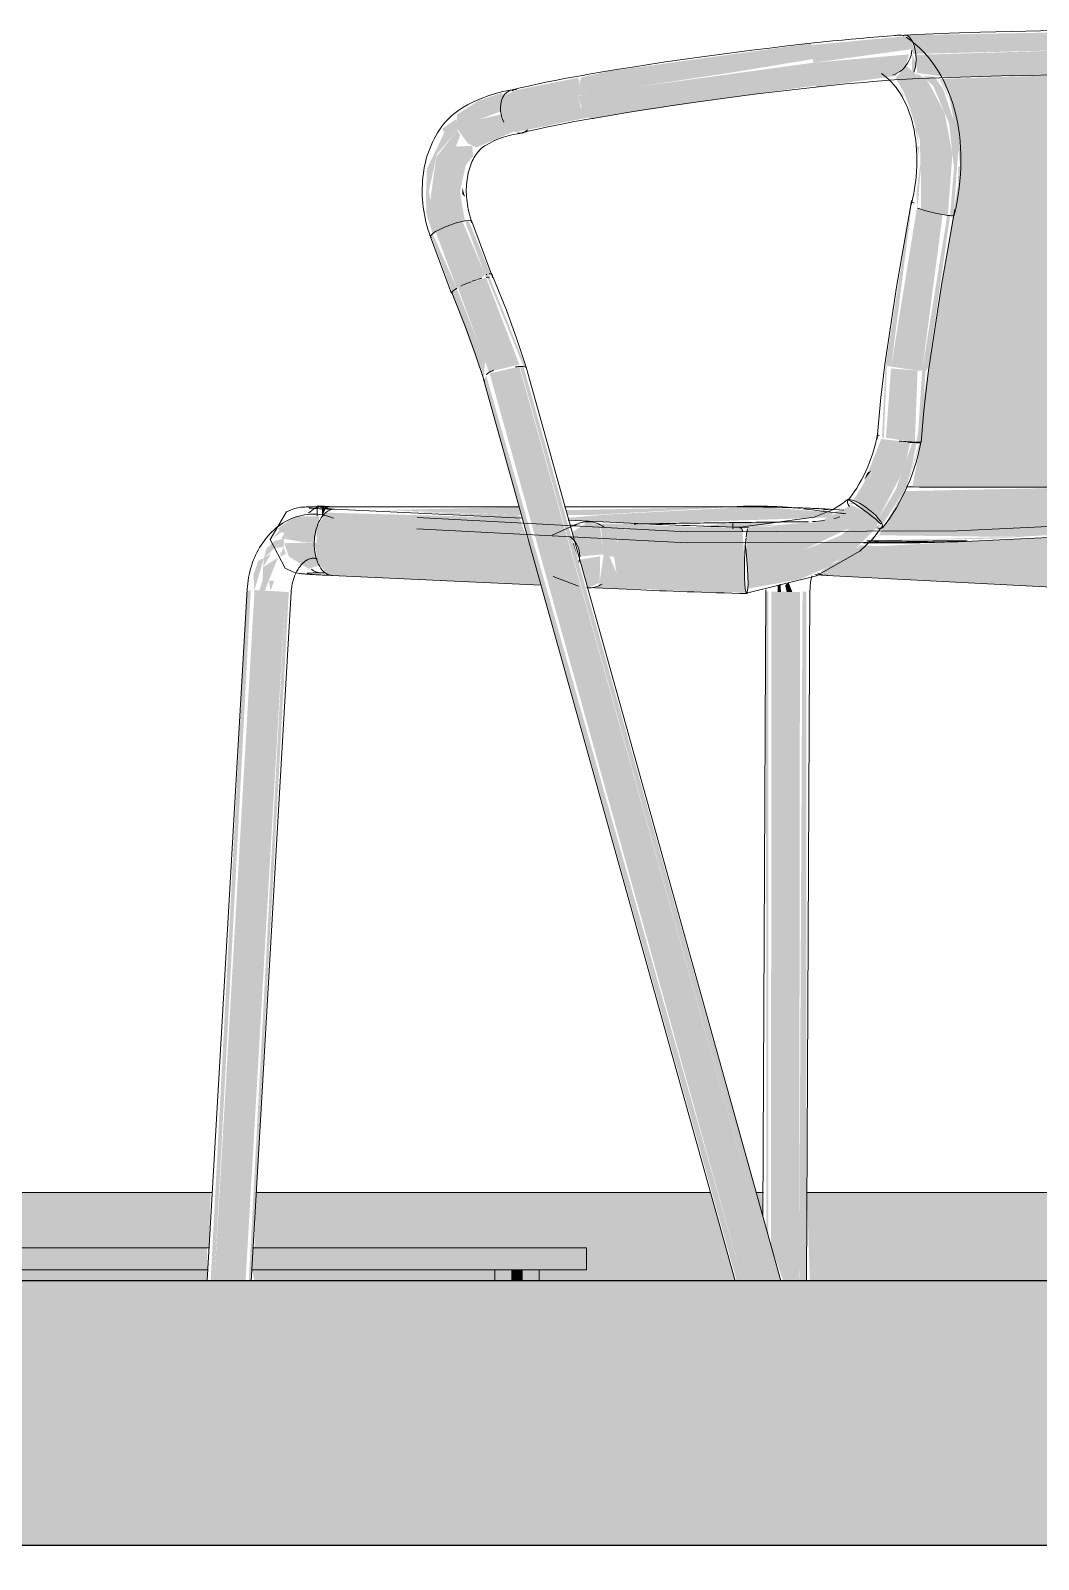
# Model space of a CAD drawing. Header units: inches. Extents: x -23227 to -2744, y -314 to 853.
# Drawn here: x -19348.45 to -19325.59, y -6.32 to 28.35 of the extents above; entities that cross this region are included whole.
import ezdxf

# ---------------------------------------------------------------- set-up
doc = ezdxf.new("R2010")
doc.units = ezdxf.units.IN
doc.header["$MEASUREMENT"] = 0
doc.linetypes.add('Grid Line 1_2_', pattern=[0.875, 0.5, -0.125, 0.125, -0.125])
doc.linetypes.add('Grid Line 1_2__2_', pattern=[0.875, 0.5, -0.125, 0.125, -0.125])
for name, color, linetype, lineweight in [('A-FLOR', 192, 'Continuous', 9), ('A-FLOR-LEVL', 51, 'Continuous', 9), ('A-GLAZ-CWMG', 51, 'Continuous', 9), ('I-FURN', 30, 'Continuous', 9)]:
    doc.layers.add(name, color=color, linetype=linetype, lineweight=lineweight)

# ---------------------------------------------------------------- blocks, each defined once
blk = doc.blocks.new('Locker Rooms and Restrooms_rvt-2-Section 8')
at = {"layer": 'A-FLOR-LEVL', "linetype": 'Grid Line 1_2__2_'}
blk.add_line((-26557.324, 0), (-21746.959, 0), dxfattribs=at)
blk = doc.blocks.new('Struct_Xcel_Sports Complex_rvt-2-Section 8')
at = {"layer": 'A-FLOR'}
blk.add_hatch(color=254, dxfattribs=at).paths.add_polyline_path([(-25258.048, -6.32), (-25189.865, -6.32), (-25174.515, -6), (-22066.14, -6), (-22066.14, 0), (-25174.515, 0), (-25189.865, -0.32), (-25287.665, -0.32), (-25303.015, 0), (-26276.89, 0), (-26276.89, -6), (-25303.015, -6), (-25287.665, -6.32)], flags=0)
at = {"layer": 'A-FLOR', "color": 10, "lineweight": 25}
for p, q in [((-25737.265, 0), (-26276.89, 0)), ((-26276.89, -6), (-25303.015, -6))]:
    blk.add_line(p, q, dxfattribs=at)
blk = doc.blocks.new('Falcon 7700 Series Pedestal Base - 36_ Square Top x 30_ - Wheelchair Height-460525-Section 8')
at = {"layer": 'I-FURN'}
h = blk.add_hatch(color=256, dxfattribs=at)
h.paths.add_polyline_path([(-26190.623, 0.25), (-26183.029, 0.25), (-26183.029, 0.75), (-26190.594, 0.75)], flags=0)
h.paths.add_polyline_path([(-26191.637, 0.25), (-26191.623, 0.25), (-26191.637, 0.75), (-26198.585, 0.75), (-26198.585, 0.25)], flags=0)
blk.add_hatch(color=256, dxfattribs=at).paths.add_polyline_path([(-26184.737, 0), (-26184.478, 0), (-26184.478, 0.25), (-26184.737, 0.25)], flags=0)
for p, q in [((-26198.585, 0.75), (-26191.592, 0.75)), ((-26190.603, 0.75), (-26183.029, 0.75)), ((-26183.029, 0.25), (-26183.029, 0.75)), ((-26191.622, 0.25), (-26198.585, 0.25)), ((-26183.029, 0.25), (-26190.632, 0.25)), ((-26185.107, 0.25), (-26185.107, 0)), ((-26184.107, 0), (-26184.107, 0.25))]:
    blk.add_line(p, q, dxfattribs=at)
blk = doc.blocks.new('HermanMiller_Collection_Air-Chair_SideChair_Arms - Arms-457867-Section 8')
at = {"layer": 'I-FURN'}
h = blk.add_hatch(color=256, dxfattribs=at)
h.paths.add_polyline_path([(-26177.886, 27.624), (-26175.657, 27.931), (-26175.615, 27.821), (-26175.562, 27.825), (-26175.69, 28.184), (-26175.806, 28.224), (-26177.933, 28.025), (-26177.895, 27.707)], flags=0)
h.paths.add_polyline_path([(-26175.676, 27.817), (-26175.659, 27.858), (-26175.67, 27.838)], flags=0)
for points in [[(-26167.835, 27.825), (-26167.966, 28.117), (-26168.134, 28.228), (-26171.089, 28.334), (-26175.791, 28.249), (-26175.645, 28.117), (-26175.562, 27.825), (-26171.222, 27.931), (-26169.395, 27.904)], [(-26183.228, 26.875), (-26179.746, 27.401), (-26177.895, 27.707), (-26177.938, 28.061), (-26182.508, 27.433), (-26183.148, 27.293), (-26183.233, 27.002)], [(-26175.939, 27.447), (-26175.818, 27.537), (-26175.657, 27.884), (-26175.824, 27.571), (-26175.918, 27.466)], [(-26182.919, 26.362), (-26179.601, 26.863), (-26177.832, 27.107), (-26177.886, 27.624), (-26182.508, 26.992), (-26183.227, 26.869), (-26183.115, 26.52), (-26182.986, 26.384)], [(-26184.98, 26.52), (-26183.228, 26.875), (-26183.192, 27.219), (-26183.233, 27.281), (-26184.632, 27.002), (-26184.908, 26.871), (-26184.981, 26.648)], [(-26173.455, 17.999), (-26171.074, 18.008), (-26171.126, 18.794), (-26171.056, 20.766), (-26170.645, 24.408), (-26170.634, 24.434), (-26170.476, 25.162), (-26170.115, 26.073), (-26169.448, 27.079), (-26169.354, 27.314), (-26171.708, 27.357), (-26174.995, 27.257), (-26174.806, 26.882), (-26174.705, 26.323), (-26174.616, 25.819), (-26174.554, 25.265), (-26174.604, 24.869), (-26175.548, 19.018), (-26175.45, 19.01), (-26175.639, 18.003), (-26173.868, 17.999)], [(-26185.949, 26.106), (-26185.445, 26.344), (-26184.98, 26.52), (-26184.898, 26.882), (-26184.957, 26.938), (-26185.473, 26.768), (-26185.968, 26.448), (-26185.982, 26.227)], [(-26184.648, 26.047), (-26182.986, 26.384), (-26183.167, 26.625), (-26183.228, 26.875), (-26184.98, 26.52), (-26184.831, 26.172), (-26184.653, 26.049)], [(-26185.523, 25.706), (-26184.676, 26.066), (-26184.953, 26.392), (-26184.98, 26.45), (-26185.454, 26.34), (-26185.949, 26.106), (-26185.725, 25.798), (-26185.597, 25.729)], [(-26186.521, 23.747), (-26186.452, 23.793), (-26186.607, 24.704), (-26186.424, 25.55), (-26185.949, 26.106), (-26185.988, 26.344), (-26186.303, 26.129), (-26186.254, 26.039), (-26186.65, 25.218), (-26186.673, 24.537), (-26186.658, 24.179)], [(-26186.452, 23.793), (-26185.89, 24.016), (-26185.788, 24.038), (-26185.9, 24.694), (-26185.768, 25.304), (-26185.598, 25.517), (-26185.625, 25.737), (-26185.991, 25.724), (-26185.893, 25.989), (-26185.965, 26.088), (-26186.436, 25.491), (-26186.573, 24.504), (-26186.521, 24.197)], [(-26185.782, 24.575), (-26185.844, 24.783), (-26185.844, 24.638), (-26185.834, 24.628)], [(-26176.119, 20.731), (-26175.647, 24.467), (-26175.679, 24.38), (-26176.245, 20.767), (-26176.197, 20.75)], [(-26175.418, 20.637), (-26174.953, 24.181), (-26175.537, 24.327), (-26176.119, 20.731), (-26175.514, 20.643)], [(-26185.972, 22.509), (-26185.41, 22.733), (-26185.335, 22.824), (-26185.844, 24.026), (-26186.359, 23.844), (-26186.452, 23.793), (-26186.09, 22.824)], [(-26185.309, 22.754), (-26185.204, 22.835), (-26185.708, 24.046), (-26185.788, 24.038), (-26185.31, 22.757)], [(-26175.339, 20.635), (-26175.276, 20.716), (-26174.783, 24.158), (-26174.848, 24.162), (-26175.418, 20.637)], [(-26186.081, 22.422), (-26185.972, 22.509), (-26186.521, 23.747), (-26186.561, 23.708), (-26186.113, 22.509)], [(-26185.234, 20.59), (-26185.149, 20.647), (-26185.072, 20.653), (-26184.553, 20.78), (-26185.309, 22.754), (-26185.879, 22.559), (-26185.943, 22.507), (-26185.239, 20.602)], [(-26184.408, 20.719), (-26185.229, 22.763), (-26185.282, 22.754), (-26184.459, 20.734)], [(-26185.364, 20.458), (-26185.33, 20.868), (-26185.972, 22.501), (-26186.08, 22.397), (-26185.367, 20.465)], [(-26179.569, 0), (-26179.492, 0), (-26185.304, 20.529), (-26185.358, 20.436), (-26179.624, 0)], [(-26179.176, 0), (-26178.758, 0), (-26184.553, 20.734), (-26185.227, 20.578), (-26179.492, 0), (-26179.29, 0)], [(-26178.691, 0), (-26178.625, 0), (-26184.461, 20.734), (-26184.538, 20.734), (-26178.758, 0)], [(-26176.286, 19.095), (-26176.217, 20.757), (-26176.249, 20.737), (-26176.328, 19.145), (-26176.295, 19.118)], [(-26175.454, 19.015), (-26175.339, 20.635), (-26175.418, 20.635), (-26175.522, 19.017), (-26175.504, 19.016)], [(-26176.733, 18.162), (-26176.568, 18.376), (-26176.66, 18.324), (-26176.729, 18.172)], [(-26189.026, 17.331), (-26188.942, 17.527), (-26189.032, 17.539), (-26189.032, 17.332)], [(-26179.373, 15.697), (-26178.188, 15.909), (-26177.514, 16.21), (-26177.398, 16.306), (-26177.052, 16.482), (-26176.459, 17.072), (-26176.411, 17.219), (-26176.662, 17.42), (-26177.257, 16.904), (-26178.188, 16.541), (-26179.39, 16.344), (-26179.367, 15.816)], [(-26183.184, 16.428), (-26182.646, 16.475), (-26182.729, 17.144), (-26182.995, 17.204), (-26183.357, 16.978), (-26183.19, 16.489)], [(-26179.447, 16.318), (-26179.495, 17.059), (-26179.511, 17.06), (-26182.017, 17.148), (-26182.247, 16.953), (-26182.385, 16.617), (-26182.407, 16.423), (-26180.348, 16.344)], [(-26179.715, 17.069), (-26179.715, 17.195), (-26180.526, 17.103), (-26180.098, 17.086)], [(-26179.509, 17.06), (-26179.439, 17.07), (-26178.596, 17.208), (-26179.715, 17.195), (-26179.715, 17.069), (-26179.511, 17.06)], [(-26183.207, 16.348), (-26183.323, 16.738), (-26183.333, 16.713)], [(-26171.371, 15.675), (-26171.676, 15.806), (-26171.858, 16.098), (-26171.91, 16.426), (-26176.82, 16.682), (-26177.314, 16.336), (-26177.686, 16.112), (-26177.715, 16.049), (-26177.556, 15.997), (-26171.388, 15.676)], [(-26176.416, 16.733), (-26176.397, 16.792), (-26176.615, 16.734)], [(-26183.005, 15.714), (-26182.73, 15.832), (-26182.724, 16.433), (-26183.195, 16.348), (-26183.149, 16.233), (-26183.023, 15.779)], [(-26179.411, 15.606), (-26179.449, 16.124), (-26179.447, 16.318), (-26182.407, 16.423), (-26182.349, 16.048), (-26182.172, 15.775), (-26182.053, 15.7), (-26180.291, 15.62)], [(-26191.47, 0), (-26190.645, 15.67), (-26190.729, 15.624), (-26191.555, 0.005), (-26191.484, 0)], [(-26190.98, 0), (-26190.763, 0), (-26189.855, 15.624), (-26190.56, 15.665), (-26191.47, 0), (-26191.108, 0)], [(-26190.645, 0), (-26190.637, 0.005), (-26189.782, 15.62), (-26189.855, 15.624), (-26190.69, 0), (-26190.647, 0)], [(-26179.383, 15.639), (-26179.401, 15.755), (-26179.385, 15.647)], [(-26178.908, 1.015), (-26178.909, 15.637), (-26178.962, 15.622), (-26178.948, 1.158)], [(-26178.568, 0), (-26178.207, 0), (-26178.188, 15.622), (-26178.836, 15.63), (-26178.846, 0.791), (-26178.568, 0)], [(-26178.207, 0), (-26178.04, 0), (-26178.045, 15.629), (-26178.13, 15.624), (-26178.207, 0)]]:
    blk.add_hatch(color=256, dxfattribs=at).paths.add_polyline_path(points, flags=0)
h = blk.add_hatch(color=256, dxfattribs=at)
h.paths.add_polyline_path([(-26177.829, 27.076), (-26176.02, 27.323), (-26175.965, 27.4), (-26175.785, 27.627), (-26175.716, 27.814), (-26177.886, 27.624), (-26177.832, 27.107)], flags=0)
h.paths.add_polyline_path([(-26175.623, 27.374), (-26175.617, 27.41), (-26175.628, 27.38)], flags=0)
h.paths.add_polyline_path([(-26175.607, 27.406), (-26175.56, 27.603), (-26175.633, 27.82), (-26175.641, 27.758), (-26175.651, 27.466), (-26175.615, 27.41)], flags=0)
h = blk.add_hatch(color=256, dxfattribs=at)
h.paths.add_polyline_path([(-26168.217, 27.258), (-26167.959, 27.411), (-26167.834, 27.74), (-26167.835, 27.825), (-26171.222, 27.931), (-26175.56, 27.803), (-26175.529, 27.392), (-26174.785, 27.29), (-26171.333, 27.357), (-26168.074, 27.384), (-26168.174, 27.287), (-26168.221, 27.259)], flags=0)
h.paths.add_polyline_path([(-26175.526, 27.264), (-26175.548, 27.348), (-26175.529, 27.266)], flags=0)
h = blk.add_hatch(color=256, dxfattribs=at)
h.paths.add_polyline_path([(-26174.835, 24.162), (-26174.73, 25.556), (-26174.913, 26.502), (-26175.313, 27.246), (-26175.577, 27.401), (-26175.506, 27.311), (-26175.785, 27.56), (-26176.016, 27.277), (-26175.833, 26.953), (-26175.703, 26.613), (-26175.47, 25.875), (-26175.443, 24.939), (-26175.44, 24.3), (-26174.881, 24.169)], flags=0)
h.paths.add_polyline_path([(-26175.801, 26.845), (-26175.974, 27.106), (-26175.854, 26.901)], flags=0)
h.paths.add_polyline_path([(-26175.529, 27.266), (-26175.529, 27.266), (-26175.604, 27.31)], flags=0)
h = blk.add_hatch(color=256, dxfattribs=at)
h.paths.add_polyline_path([(-26174.604, 24.869), (-26174.554, 25.265), (-26174.597, 25.265)], flags=0)
h.paths.add_polyline_path([(-26174.757, 24.155), (-26174.707, 24.162), (-26174.623, 25.296), (-26174.579, 25.94), (-26174.94, 27.023), (-26175.135, 27.304), (-26175.387, 27.325), (-26175.158, 27.084), (-26174.806, 26.248), (-26174.695, 25.242), (-26174.783, 24.158)], flags=0)
h.paths.add_polyline_path([(-26174.73, 26.654), (-26175.012, 27.282), (-26175.007, 27.211), (-26174.747, 26.689)], flags=0)
h = blk.add_hatch(color=256, dxfattribs=at)
h.paths.add_polyline_path([(-26175.479, 25.726), (-26175.541, 25.726), (-26175.498, 25.52)], flags=0)
h.paths.add_polyline_path([(-26175.522, 24.327), (-26175.432, 25.445), (-26175.472, 25.257), (-26175.547, 24.66), (-26175.522, 24.327)], flags=0)
h.paths.add_polyline_path([(-26175.479, 25.726), (-26175.571, 26.288), (-26175.574, 26.107), (-26175.498, 25.802)], flags=0)
h.paths.add_polyline_path([(-26175.597, 26.183), (-26175.801, 26.738), (-26175.682, 26.398), (-26175.617, 26.233)], flags=0)
h = blk.add_hatch(color=256, dxfattribs=at)
h.paths.add_polyline_path([(-26176.127, 19.09), (-26176.126, 19.091), (-26176.126, 19.395)], flags=0)
h.paths.add_polyline_path([(-26175.583, 19.02), (-26175.522, 20.644), (-26176.124, 20.69), (-26176.238, 19.118), (-26175.641, 19.023)], flags=0)
h = blk.add_hatch(color=256, dxfattribs=at)
h.paths.add_polyline_path([(-26176.568, 18.376), (-26176.585, 18.214), (-26176.582, 18.324)], flags=0)
h.paths.add_polyline_path([(-26176.411, 17.287), (-26175.827, 18.406), (-26175.687, 19.014), (-26176.345, 19.091), (-26176.74, 18.09), (-26176.978, 17.697), (-26176.585, 17.456), (-26176.491, 17.371)], flags=0)
h = blk.add_hatch(color=256, dxfattribs=at)
h.paths.add_polyline_path([(-26175.775, 18.002), (-26175.639, 18.516), (-26175.548, 19.002), (-26175.639, 19.009), (-26176.016, 17.941), (-26176.411, 17.287), (-26176.317, 17.144), (-26175.814, 17.941)], flags=0)
h.paths.add_polyline_path([(-26175.775, 18.002), (-26175.45, 19.01), (-26175.483, 19.002), (-26175.75, 18.086)], flags=0)
h = blk.add_hatch(color=256, dxfattribs=at)
h.paths.add_polyline_path([(-26175.775, 18.002), (-26176.129, 17.371), (-26175.813, 17.941)], flags=0)
h.paths.add_polyline_path([(-26173.135, 16.876), (-26170.966, 17.01), (-26171.02, 17.264), (-26171.071, 17.977), (-26171.096, 18.004), (-26175.835, 17.909), (-26176.397, 16.907), (-26173.868, 16.876)], flags=0)
h.paths.add_polyline_path([(-26170.851, 16.959), (-26170.831, 17.011), (-26170.869, 17.006)], flags=0)
h = blk.add_hatch(color=256, dxfattribs=at)
h.paths.add_polyline_path([(-26189.206, 16.742), (-26189.098, 17.212), (-26189.098, 17.341), (-26189.631, 17.337), (-26190.04, 17.057), (-26189.88, 16.946), (-26189.951, 16.839), (-26189.479, 16.755)], flags=0)
h.paths.add_polyline_path([(-26189.865, 16.839), (-26189.836, 16.884), (-26189.845, 16.84)], flags=0)
h = blk.add_hatch(color=256, dxfattribs=at)
h.paths.add_polyline_path([(-26182.407, 16.423), (-26182.331, 16.798), (-26182.14, 17.073), (-26181.887, 17.174), (-26183.409, 17.165), (-26183.33, 17.099), (-26182.976, 17.212), (-26182.7, 17.081), (-26182.646, 16.434), (-26182.508, 16.428)], flags=0)
h.paths.add_polyline_path([(-26184.263, 16.51), (-26184.551, 17.299), (-26188.942, 17.421), (-26189.154, 17.069), (-26189.154, 16.74), (-26184.419, 16.517)], flags=0)
h = blk.add_hatch(color=256, dxfattribs=at)
h.paths.add_polyline_path([(-26182.92, 17.367), (-26179.673, 17.552), (-26183.496, 17.477), (-26183.466, 17.367)], flags=0)
h.paths.add_polyline_path([(-26184.503, 17.368), (-26184.553, 17.549), (-26187.621, 17.477), (-26184.551, 17.368)], flags=0)
h = blk.add_hatch(color=256, dxfattribs=at)
h.paths.add_polyline_path([(-26181.946, 17.162), (-26177.519, 17.312), (-26177.425, 17.426), (-26179.076, 17.548), (-26179.9, 17.52), (-26182.552, 17.379), (-26183.448, 17.303), (-26183.432, 17.246), (-26181.919, 17.168)], flags=0)
h.paths.add_polyline_path([(-26177.429, 17.281), (-26177.16, 17.394), (-26177.383, 17.325)], flags=0)
h.paths.add_polyline_path([(-26184.482, 17.296), (-26184.589, 17.368), (-26187.196, 17.451), (-26184.551, 17.299)], flags=0)
h = blk.add_hatch(color=256, dxfattribs=at)
h.paths.add_polyline_path([(-26177.276, 17.426), (-26177.264, 17.343), (-26177.298, 17.406)], flags=0)
h.paths.add_polyline_path([(-26178.813, 17.107), (-26178.813, 17.154), (-26179.375, 17.084)], flags=0)
h.paths.add_polyline_path([(-26179.39, 16.344), (-26178.166, 16.545), (-26177.063, 17.072), (-26176.662, 17.42), (-26177.026, 17.589), (-26177.762, 17.206), (-26178.188, 17.183), (-26179.375, 17.074), (-26179.39, 16.992), (-26179.412, 16.558), (-26179.4, 16.444)], flags=0)
h = blk.add_hatch(color=256, dxfattribs=at)
h.paths.add_polyline_path([(-26171.91, 16.426), (-26171.886, 16.897), (-26176.397, 16.66), (-26173.868, 16.528)], flags=0)
h.paths.add_polyline_path([(-26177.305, 17.413), (-26177.276, 17.484), (-26177.425, 17.426)], flags=0)
h = blk.add_hatch(color=256, dxfattribs=at)
h.paths.add_polyline_path([(-26176.373, 17.058), (-26176.397, 17.161), (-26176.449, 17.095), (-26176.397, 17.069)], flags=0)
h.paths.add_polyline_path([(-26176.317, 17.144), (-26176.662, 17.514), (-26176.958, 17.648), (-26177.102, 17.625), (-26177.003, 17.604), (-26176.958, 17.633), (-26176.397, 17.17)], flags=0)
h = blk.add_hatch(color=256, dxfattribs=at)
h.paths.add_polyline_path([(-26190.56, 15.665), (-26190.346, 16.391), (-26190.473, 16.333), (-26190.586, 16.003)], flags=0)
h.paths.add_polyline_path([(-26190.346, 16.391), (-26189.865, 16.839), (-26190.105, 16.776), (-26190.286, 16.615)], flags=0)
h.paths.add_polyline_path([(-26190.154, 16.84), (-26189.888, 17.015), (-26189.983, 17.034), (-26190.105, 16.895)], flags=0)
h = blk.add_hatch(color=256, dxfattribs=at)
h.paths.add_polyline_path([(-26190.199, 15.643), (-26190.113, 15.878), (-26190.232, 15.873)], flags=0)
h.paths.add_polyline_path([(-26189.904, 16.642), (-26189.887, 16.727), (-26189.904, 16.803), (-26190.098, 16.616), (-26189.952, 16.636)], flags=0)
h.paths.add_polyline_path([(-26189.983, 16.418), (-26189.852, 16.486), (-26189.904, 16.642)], flags=0)
h.paths.add_polyline_path([(-26190.329, 15.651), (-26190.029, 16.4), (-26190.364, 16.183), (-26190.379, 15.865), (-26190.452, 15.658)], flags=0)
h.paths.add_polyline_path([(-26190.364, 16.183), (-26190.182, 16.497), (-26190.346, 16.391)], flags=0)
h = blk.add_hatch(color=256, dxfattribs=at)
h.paths.add_polyline_path([(-26189.33, 16.143), (-26189.096, 16.229), (-26189.199, 16.574), (-26189.206, 16.742), (-26189.887, 16.727), (-26189.78, 16.423), (-26189.348, 16.156)], flags=0)
h.paths.add_polyline_path([(-26189.959, 16.487), (-26189.983, 16.546), (-26189.983, 16.496)], flags=0)
h = blk.add_hatch(color=256, dxfattribs=at)
h.paths.add_polyline_path([(-26181.924, 15.675), (-26182.172, 15.775), (-26182.349, 16.048), (-26182.508, 16.428), (-26182.647, 16.428), (-26182.744, 15.771), (-26182.837, 15.718), (-26182.053, 15.681)], flags=0)
h.paths.add_polyline_path([(-26184.059, 15.775), (-26184.263, 16.51), (-26189.206, 16.742), (-26189.113, 16.26), (-26188.887, 16.014), (-26188.794, 15.997), (-26184.419, 15.792)], flags=0)
h = blk.add_hatch(color=256, dxfattribs=at)
h.paths.add_polyline_path([(-26173.135, 16.876), (-26176.397, 16.792), (-26176.397, 16.783), (-26173.868, 16.829)], flags=0)
h.paths.add_polyline_path([(-26176.638, 16.808), (-26176.397, 16.907), (-26176.555, 16.864)], flags=0)
h = blk.add_hatch(color=256, dxfattribs=at)
h.paths.add_polyline_path([(-26178.491, 15.619), (-26178.362, 15.621), (-26178.446, 15.836), (-26178.524, 15.777), (-26178.507, 15.697)], flags=0)
h.paths.add_polyline_path([(-26178.62, 15.621), (-26178.629, 15.805), (-26178.697, 15.769), (-26178.697, 15.623)], flags=0)
for p, q in [((-26184.618, 27.021), (-26184.762, 27)), ((-26184.599, 26.014), (-26184.503, 26.027)), ((-26185.152, 22.742), (-26185.632, 24.026)), ((-26186.569, 23.678), (-26186.547, 23.661)), ((-26186.569, 23.677), (-26186.089, 22.392)), ((-26178.624, 0), (-26184.399, 20.719)), ((-26185.363, 20.451), (-26179.662, 0)), ((-26177.111, 17.711), (-26177.111, 17.721)), ((-26189.141, 17.565), (-26189.141, 17.347)), ((-26184.482, 17.296), (-26188.743, 17.496)), ((-26179.481, 17.552), (-26183.529, 17.551)), ((-26177.194, 17.48), (-26177.496, 17.496)), ((-26183.254, 17.157), (-26183.81, 16.908)), ((-26181.87, 17.173), (-26183.445, 17.247)), ((-26179.715, 17.053), (-26179.715, 17.195)), ((-26179.533, 17.091), (-26179.551, 17.066)), ((-26188.949, 16.052), (-26189.039, 16.052)), ((-26188.808, 15.997), (-26184.057, 15.774)), ((-26183.783, 15.972), (-26183.215, 15.754)), ((-26177.58, 15.998), (-26171.391, 15.675)), ((-26190.727, 15.676), (-26191.637, 0.011)), ((-26190.636, 0), (-26189.729, 15.618)), ((-26183.021, 15.726), (-26181.94, 15.675)), ((-26178.962, 15.65), (-26179.032, 1.459)), ((-26178.962, 15.671), (-26178.962, 15.65)), ((-26178.04, 0), (-26177.962, 15.645)), ((-26179.661, 0), (-26179.655, 0))]:
    blk.add_line(p, q, dxfattribs=at)
at = {"layer": 'I-FURN', "flags": 128}
for points in [[(-26175.815, 28.251), (-26176.01, 28.238), (-26176.209, 28.224), (-26176.41, 28.209), (-26176.613, 28.193), (-26176.818, 28.176), (-26177.025, 28.158), (-26177.233, 28.139), (-26177.443, 28.118), (-26177.653, 28.097), (-26177.863, 28.075), (-26177.939, 28.066)], [(-26168.236, 28.25), (-26168.705, 28.28), (-26169.202, 28.306), (-26169.726, 28.326), (-26170.277, 28.34), (-26170.854, 28.35), (-26171.455, 28.353), (-26172.081, 28.352), (-26172.73, 28.345), (-26173.401, 28.332), (-26174.093, 28.314), (-26174.806, 28.291), (-26175.537, 28.263), (-26175.813, 28.251)], [(-26175.777, 28.206), (-26175.672, 28.13), (-26175.572, 28.048), (-26175.475, 27.961), (-26175.383, 27.868), (-26175.296, 27.77), (-26175.213, 27.667), (-26175.135, 27.559), (-26175.061, 27.447), (-26174.993, 27.331), (-26174.929, 27.211), (-26174.87, 27.088), (-26174.816, 26.961), (-26174.766, 26.83), (-26174.722, 26.697), (-26174.682, 26.561), (-26174.647, 26.422), (-26174.617, 26.281), (-26174.592, 26.138), (-26174.572, 25.993), (-26174.556, 25.845), (-26174.545, 25.697), (-26174.539, 25.547), (-26174.537, 25.395), (-26174.541, 25.243), (-26174.549, 25.09), (-26174.561, 24.936), (-26174.578, 24.782), (-26174.6, 24.628), (-26174.626, 24.474), (-26174.656, 24.32), (-26174.691, 24.167)], [(-26183.06, 27.348), (-26182.709, 27.409), (-26182.351, 27.468), (-26181.985, 27.527), (-26181.614, 27.585), (-26181.236, 27.642), (-26180.853, 27.698), (-26180.466, 27.753), (-26180.074, 27.806), (-26179.679, 27.858), (-26179.282, 27.909), (-26178.882, 27.958), (-26178.48, 28.005), (-26178.078, 28.051), (-26177.939, 28.066)], [(-26184.719, 27.012), (-26184.538, 27.054), (-26184.349, 27.096), (-26184.153, 27.138), (-26183.951, 27.18), (-26183.741, 27.222), (-26183.526, 27.263), (-26183.304, 27.304), (-26183.077, 27.345), (-26183.06, 27.348)], [(-26182.887, 26.363), (-26182.542, 26.423), (-26182.189, 26.482), (-26181.829, 26.54), (-26181.462, 26.597), (-26181.089, 26.653), (-26180.711, 26.708), (-26180.328, 26.762), (-26179.942, 26.815), (-26179.551, 26.867), (-26179.158, 26.917), (-26178.762, 26.965), (-26178.365, 27.012), (-26177.967, 27.057), (-26177.829, 27.072)], [(-26175.761, 27.252), (-26175.951, 27.24), (-26176.144, 27.226), (-26176.34, 27.212), (-26176.539, 27.196), (-26176.74, 27.179), (-26176.942, 27.162), (-26177.146, 27.143), (-26177.351, 27.123), (-26177.557, 27.102), (-26177.763, 27.08), (-26177.829, 27.072)], [(-26176.341, 27.38), (-26176.282, 27.337), (-26176.224, 27.29), (-26176.167, 27.239), (-26176.112, 27.183), (-26176.059, 27.123), (-26176.007, 27.059), (-26175.958, 26.991), (-26175.91, 26.918), (-26175.865, 26.842), (-26175.822, 26.761), (-26175.781, 26.676), (-26175.743, 26.587), (-26175.708, 26.495), (-26175.676, 26.399), (-26175.647, 26.299), (-26175.622, 26.196), (-26175.599, 26.091), (-26175.58, 25.982), (-26175.564, 25.87), (-26175.552, 25.756), (-26175.543, 25.64), (-26175.539, 25.521), (-26175.537, 25.401), (-26175.54, 25.279), (-26175.546, 25.156), (-26175.556, 25.032), (-26175.57, 24.907), (-26175.588, 24.781), (-26175.609, 24.655), (-26175.634, 24.529), (-26175.663, 24.402)], [(-26168.316, 27.253), (-26168.77, 27.283), (-26169.254, 27.307), (-26169.766, 27.327), (-26170.306, 27.341), (-26170.873, 27.35), (-26171.466, 27.353), (-26172.084, 27.352), (-26172.725, 27.344), (-26173.389, 27.332), (-26174.075, 27.314), (-26174.781, 27.291), (-26175.506, 27.263), (-26175.762, 27.252)], [(-26184.762, 27), (-26184.93, 26.968), (-26185.095, 26.926), (-26185.258, 26.874), (-26185.418, 26.814), (-26185.576, 26.744), (-26185.729, 26.666), (-26185.857, 26.592)], [(-26185.857, 26.592), (-26185.923, 26.55), (-26185.987, 26.504), (-26186.049, 26.455), (-26186.108, 26.402), (-26186.164, 26.348), (-26186.218, 26.29), (-26186.27, 26.23), (-26186.319, 26.167), (-26186.365, 26.102), (-26186.408, 26.036), (-26186.449, 25.967), (-26186.488, 25.896), (-26186.523, 25.824), (-26186.557, 25.75), (-26186.587, 25.675), (-26186.615, 25.598), (-26186.641, 25.52), (-26186.664, 25.441), (-26186.684, 25.361), (-26186.702, 25.28), (-26186.717, 25.197), (-26186.73, 25.115), (-26186.74, 25.031), (-26186.748, 24.947), (-26186.753, 24.863), (-26186.756, 24.778), (-26186.756, 24.693), (-26186.754, 24.607), (-26186.75, 24.522), (-26186.743, 24.437), (-26186.733, 24.352), (-26186.721, 24.267), (-26186.707, 24.182), (-26186.691, 24.098), (-26186.672, 24.015), (-26186.651, 23.932), (-26186.627, 23.85), (-26186.601, 23.768), (-26186.573, 23.688), (-26186.569, 23.678)], [(-26184.487, 26.039), (-26184.315, 26.079), (-26184.135, 26.119), (-26183.947, 26.16), (-26183.752, 26.2), (-26183.549, 26.24), (-26183.34, 26.281), (-26183.125, 26.321), (-26182.903, 26.36), (-26182.887, 26.363)], [(-26185.339, 25.737), (-26185.235, 25.796), (-26185.129, 25.849), (-26185.023, 25.895), (-26184.914, 25.935), (-26184.805, 25.969), (-26184.694, 25.996), (-26184.599, 26.014)], [(-26185.632, 24.025), (-26185.65, 24.078), (-26185.668, 24.132), (-26185.684, 24.186), (-26185.698, 24.242), (-26185.711, 24.298), (-26185.722, 24.354), (-26185.732, 24.411), (-26185.74, 24.468), (-26185.746, 24.525), (-26185.751, 24.582), (-26185.755, 24.639), (-26185.756, 24.696), (-26185.756, 24.752), (-26185.755, 24.808), (-26185.751, 24.863), (-26185.747, 24.917), (-26185.74, 24.971), (-26185.732, 25.023), (-26185.723, 25.074), (-26185.712, 25.124), (-26185.7, 25.173), (-26185.687, 25.22), (-26185.672, 25.266), (-26185.656, 25.31), (-26185.639, 25.352), (-26185.621, 25.393), (-26185.602, 25.431), (-26185.583, 25.468), (-26185.562, 25.502), (-26185.542, 25.535), (-26185.52, 25.565), (-26185.498, 25.594), (-26185.476, 25.62), (-26185.454, 25.644), (-26185.431, 25.666), (-26185.409, 25.686), (-26185.386, 25.704), (-26185.364, 25.721), (-26185.342, 25.735), (-26185.339, 25.737)], [(-26175.66, 24.486), (-26176.002, 22.535), (-26176.261, 20.78)], [(-26175.27, 20.647), (-26174.982, 22.582), (-26174.678, 24.299)], [(-26186.128, 23.942), (-26186.248, 23.894), (-26186.359, 23.844), (-26186.452, 23.793)], [(-26185.788, 24.038), (-26185.89, 24.016), (-26186.006, 23.984), (-26186.128, 23.942)], [(-26185.632, 24.025), (-26185.654, 24.042), (-26185.708, 24.046), (-26185.788, 24.038)], [(-26185.64, 23.995), (-26185.631, 24.024), (-26185.632, 24.025)], [(-26186.452, 23.793), (-26186.521, 23.747), (-26186.561, 23.708), (-26186.57, 23.679), (-26186.569, 23.678)], [(-26184.389, 20.698), (-26184.609, 21.355), (-26184.848, 22.009), (-26185.106, 22.66), (-26185.174, 22.826)], [(-26185.341, 20.394), (-26185.552, 21.025), (-26185.782, 21.653), (-26186.03, 22.279), (-26186.096, 22.438)], [(-26176.261, 20.78), (-26176.351, 20.034), (-26176.42, 19.284), (-26176.434, 19.086)], [(-26175.436, 19.017), (-26175.376, 19.739), (-26175.295, 20.458), (-26175.27, 20.647)], [(-26176.429, 19.197), (-26176.451, 19.09), (-26176.476, 18.983), (-26176.504, 18.877), (-26176.536, 18.771), (-26176.571, 18.667), (-26176.609, 18.563), (-26176.651, 18.461), (-26176.695, 18.361), (-26176.743, 18.262), (-26176.793, 18.166), (-26176.846, 18.071), (-26176.902, 17.979), (-26176.96, 17.889), (-26177.021, 17.802), (-26177.084, 17.718), (-26177.102, 17.694)], [(-26176.317, 17.075), (-26176.233, 17.185), (-26176.153, 17.298), (-26176.076, 17.414), (-26176.002, 17.533), (-26175.933, 17.655), (-26175.867, 17.779), (-26175.804, 17.905), (-26175.746, 18.033), (-26175.692, 18.164), (-26175.642, 18.296), (-26175.595, 18.429), (-26175.553, 18.565), (-26175.516, 18.701), (-26175.482, 18.838), (-26175.453, 18.976), (-26175.446, 19.015)], [(-26179.534, 17.091), (-26177.865, 17.316), (-26177.447, 17.486), (-26177.223, 17.627), (-26177.114, 17.72)], [(-26177.111, 17.721), (-26177.084, 17.711), (-26177.032, 17.681), (-26176.958, 17.633), (-26176.868, 17.57), (-26176.767, 17.498), (-26176.662, 17.42)], [(-26189.164, 17.385), (-26189.229, 17.387), (-26189.295, 17.385), (-26189.36, 17.38), (-26189.425, 17.371), (-26189.49, 17.359), (-26189.553, 17.343), (-26189.616, 17.325), (-26189.677, 17.303), (-26189.737, 17.278), (-26189.796, 17.25), (-26189.854, 17.22), (-26189.91, 17.187), (-26189.964, 17.152), (-26190.017, 17.114), (-26190.068, 17.074), (-26190.117, 17.031), (-26190.164, 16.987), (-26190.21, 16.941), (-26190.254, 16.893), (-26190.295, 16.843), (-26190.335, 16.791), (-26190.374, 16.738), (-26190.41, 16.684), (-26190.444, 16.628), (-26190.477, 16.571), (-26190.507, 16.513), (-26190.536, 16.453), (-26190.562, 16.393), (-26190.587, 16.332), (-26190.61, 16.269), (-26190.631, 16.206), (-26190.65, 16.143), (-26190.667, 16.078), (-26190.682, 16.013), (-26190.695, 15.948), (-26190.706, 15.882), (-26190.715, 15.815), (-26190.722, 15.749), (-26190.727, 15.682), (-26190.727, 15.676)], [(-26190.207, 16.809), (-26189.834, 17.439), (-26189.657, 17.514), (-26189.581, 17.532), (-26189.537, 17.538), (-26189.506, 17.542), (-26189.48, 17.544), (-26189.457, 17.546), (-26189.434, 17.547), (-26189.412, 17.548), (-26189.388, 17.549), (-26189.365, 17.55), (-26189.34, 17.55), (-26189.313, 17.551), (-26189.286, 17.551), (-26189.257, 17.552), (-26189.228, 17.552), (-26189.196, 17.552), (-26189.164, 17.552), (-26189.13, 17.552), (-26189.095, 17.552), (-26189.059, 17.552), (-26189.035, 17.552)], [(-26189.33, 17.526), (-26189.328, 17.526), (-26189.321, 17.526), (-26189.311, 17.525), (-26189.298, 17.523), (-26189.282, 17.522), (-26189.264, 17.521), (-26189.244, 17.52), (-26189.222, 17.518), (-26189.197, 17.517), (-26189.172, 17.515), (-26189.144, 17.514), (-26189.114, 17.512), (-26189.083, 17.51), (-26189.051, 17.509), (-26189.017, 17.507), (-26188.982, 17.506), (-26188.946, 17.504), (-26188.908, 17.502), (-26188.869, 17.501), (-26188.829, 17.499), (-26188.788, 17.498), (-26188.746, 17.496), (-26188.745, 17.496)], [(-26188.77, 17.298), (-26188.832, 17.321), (-26188.894, 17.34), (-26188.958, 17.356), (-26189.022, 17.369), (-26189.087, 17.378), (-26189.152, 17.384), (-26189.164, 17.385)], [(-26184.553, 17.551), (-26186.912, 17.55), (-26189.036, 17.552)], [(-26177.483, 17.495), (-26177.508, 17.497), (-26177.535, 17.498), (-26177.562, 17.5), (-26177.591, 17.502), (-26177.621, 17.504), (-26177.652, 17.505), (-26177.685, 17.507), (-26177.719, 17.509), (-26177.754, 17.511), (-26177.791, 17.512), (-26177.828, 17.514), (-26177.867, 17.516), (-26177.907, 17.518), (-26177.948, 17.519), (-26177.99, 17.521), (-26178.032, 17.523), (-26178.076, 17.524), (-26178.12, 17.526), (-26178.165, 17.527), (-26178.211, 17.529), (-26178.258, 17.53), (-26178.304, 17.532), (-26178.352, 17.533), (-26178.399, 17.535), (-26178.447, 17.536), (-26178.495, 17.537), (-26178.544, 17.539), (-26178.592, 17.54), (-26178.641, 17.541), (-26178.689, 17.542), (-26178.737, 17.543), (-26178.785, 17.544), (-26178.833, 17.545), (-26178.88, 17.546), (-26178.927, 17.547), (-26178.974, 17.548), (-26179.02, 17.548), (-26179.065, 17.549), (-26179.109, 17.55), (-26179.153, 17.55), (-26179.196, 17.551), (-26179.238, 17.551), (-26179.279, 17.552), (-26179.319, 17.552), (-26179.358, 17.552), (-26179.396, 17.552), (-26179.433, 17.552), (-26179.468, 17.552), (-26179.481, 17.552)], [(-26176.662, 17.42), (-26176.561, 17.342), (-26176.471, 17.27), (-26176.397, 17.207), (-26176.344, 17.159)], [(-26186.878, 17.056), (-26180.75, 16.732), (-26174.602, 16.755), (-26170.809, 16.943)], [(-26186.874, 17.307), (-26180.76, 16.983), (-26174.626, 17.005), (-26170.81, 17.193)], [(-26181.87, 17.173), (-26181.738, 17.167), (-26181.601, 17.161), (-26181.459, 17.155), (-26181.314, 17.149), (-26181.165, 17.143), (-26181.012, 17.137), (-26180.855, 17.132), (-26180.696, 17.126), (-26180.533, 17.12), (-26180.368, 17.115), (-26180.201, 17.109), (-26180.031, 17.104), (-26179.86, 17.098), (-26179.687, 17.093), (-26179.513, 17.088), (-26179.354, 17.084)], [(-26179.486, 16.991), (-26179.511, 17.066), (-26179.533, 17.091)], [(-26179.402, 15.597), (-26177.813, 15.991), (-26176.831, 16.544), (-26176.529, 16.833), (-26176.314, 17.12)], [(-26190.207, 16.809), (-26189.866, 16.16), (-26189.692, 16.077), (-26189.618, 16.056), (-26189.574, 16.047), (-26189.543, 16.042), (-26189.517, 16.038), (-26189.494, 16.035), (-26189.471, 16.033), (-26189.449, 16.031), (-26189.426, 16.029), (-26189.402, 16.027), (-26189.377, 16.025), (-26189.351, 16.023), (-26189.324, 16.022), (-26189.295, 16.02), (-26189.265, 16.018), (-26189.234, 16.016), (-26189.202, 16.014), (-26189.168, 16.013), (-26189.133, 16.011), (-26189.097, 16.009), (-26189.059, 16.008), (-26189.021, 16.006), (-26188.981, 16.004), (-26188.94, 16.002), (-26188.899, 16.001), (-26188.856, 15.999), (-26188.813, 15.998), (-26188.805, 15.997)], [(-26179.39, 16.344), (-26179.41, 16.537), (-26179.43, 16.696)], [(-26189.729, 15.618), (-26189.726, 15.655), (-26189.722, 15.692), (-26189.717, 15.729), (-26189.711, 15.765), (-26189.704, 15.801), (-26189.696, 15.836), (-26189.687, 15.871), (-26189.677, 15.905), (-26189.667, 15.938), (-26189.655, 15.97), (-26189.642, 16.002), (-26189.629, 16.032), (-26189.615, 16.061), (-26189.6, 16.09), (-26189.585, 16.117), (-26189.569, 16.142), (-26189.553, 16.167), (-26189.536, 16.19), (-26189.519, 16.212), (-26189.502, 16.233), (-26189.485, 16.252), (-26189.468, 16.269), (-26189.45, 16.286), (-26189.433, 16.3), (-26189.416, 16.314), (-26189.4, 16.326), (-26189.383, 16.337), (-26189.367, 16.347), (-26189.351, 16.355), (-26189.336, 16.362), (-26189.321, 16.368), (-26189.307, 16.373), (-26189.293, 16.378), (-26189.28, 16.381), (-26189.267, 16.383), (-26189.254, 16.385), (-26189.242, 16.386), (-26189.229, 16.387), (-26189.217, 16.386), (-26189.216, 16.386)], [(-26189.216, 16.386), (-26189.204, 16.385), (-26189.192, 16.384), (-26189.18, 16.381), (-26189.168, 16.378), (-26189.155, 16.375), (-26189.142, 16.37), (-26189.14, 16.369)], [(-26179.403, 15.597), (-26179.385, 15.622), (-26179.373, 15.697), (-26179.367, 15.816), (-26179.368, 15.97), (-26179.376, 16.151), (-26179.39, 16.344)], [(-26189.367, 16.048), (-26189.364, 16.049), (-26189.357, 16.049), (-26189.347, 16.049), (-26189.334, 16.05), (-26189.318, 16.05), (-26189.3, 16.051), (-26189.28, 16.051), (-26189.258, 16.051), (-26189.234, 16.052), (-26189.208, 16.052), (-26189.18, 16.052), (-26189.15, 16.052), (-26189.119, 16.052), (-26189.087, 16.052), (-26189.053, 16.052), (-26189.039, 16.052)], [(-26177.918, 15.986), (-26177.926, 15.952), (-26177.934, 15.918), (-26177.941, 15.882), (-26177.947, 15.846), (-26177.952, 15.809), (-26177.956, 15.772), (-26177.959, 15.734), (-26177.961, 15.696), (-26177.962, 15.658), (-26177.962, 15.645)], [(-26177.593, 15.999), (-26177.61, 16), (-26177.63, 16.001), (-26177.651, 16.003), (-26177.675, 16.004), (-26177.7, 16.006), (-26177.727, 16.007), (-26177.756, 16.009), (-26177.786, 16.01), (-26177.818, 16.012), (-26177.851, 16.014)], [(-26181.94, 15.675), (-26181.805, 15.669), (-26181.666, 15.663), (-26181.522, 15.657), (-26181.375, 15.65), (-26181.223, 15.644), (-26181.068, 15.638), (-26180.91, 15.633), (-26180.749, 15.627), (-26180.585, 15.621), (-26180.418, 15.615), (-26180.249, 15.61), (-26180.078, 15.604), (-26179.905, 15.599), (-26179.731, 15.594), (-26179.555, 15.589), (-26179.395, 15.585)]]:
    blk.add_lwpolyline(points, dxfattribs=at)
at = {"layer": 'I-FURN'}
for centre, major_axis, ratio, start_param, end_param in [((-26176.059, 27.793), (0.282, 0.413), 0.716528, 0.185746, 0.709345), ((-26176.059, 27.793), (0.282, 0.413), 0.716528, 4.898135, 5.421734), ((-26176.059, 27.793), (0.282, 0.413), 0.716528, 3.850938, 4.898135), ((-26184.603, 26.525), (-0.116, 0.486), 0.74611, 0, 1.405643), ((-26184.56, 26.524), (-0.057, 0.497), 0.711436, 0.034696, 0.296495), ((-26184.56, 26.524), (-0.057, 0.497), 0.711436, 0, 0.034696), ((-26184.603, 26.525), (-0.116, 0.486), 0.74611, 1.405643, 1.929241), ((-26184.56, 26.524), (-0.057, 0.497), 0.711436, 2.914489, 3.176288), ((-26184.56, 26.524), (-0.057, 0.497), 0.711436, 3.176288, 3.438088), ((-26184.603, 26.525), (-0.116, 0.486), 0.74611, 3.238238, 3.500038), ((-26175.169, 24.392), (-0.491, 0.093), 0.137076, 0.008955, 0.532553), ((-26175.169, 24.392), (-0.491, 0.093), 0.137076, 6.030341, 6.283185), ((-26175.177, 24.285), (-0.486, 0.118), 0.11091, 0.809563, 2.380359), ((-26175.177, 24.285), (-0.486, 0.118), 0.11091, 2.380359, 2.903958), ((-26175.177, 24.285), (-0.486, 0.118), 0.11091, 3.141593, 3.165757), ((-26185.621, 22.567), (0.468, 0.175), 0.191458, 1.558762, 2.082361), ((-26185.621, 22.567), (0.468, 0.175), 0.191458, 1.296963, 1.500905), ((-26185.621, 22.567), (0.468, 0.175), 0.191458, 1.035163, 1.237776), ((-26185.621, 22.567), (0.468, 0.175), 0.191458, 0.511565, 0.773364), ((-26185.635, 22.632), (0.461, 0.194), 0.144221, 0.669894, 0.722738), ((-26185.635, 22.632), (0.461, 0.194), 0.144221, 6.220526, 6.744124), ((-26185.621, 22.567), (0.468, 0.175), 0.191458, 2.34416, 3.141593), ((-26184.881, 20.585), (0.482, 0.134), 0.301377, 2.306833, 2.568633), ((-26184.881, 20.585), (0.482, 0.134), 0.301377, 2.051225, 2.306833), ((-26184.865, 20.546), (0.476, 0.152), 0.239355, 0.740351, 1.000511), ((-26184.865, 20.546), (0.476, 0.152), 0.239355, 6.237561, 7.02296), ((-26175.937, 19.106), (-0.492, 0.091), 0.107353, 6.170071, 6.69367), ((-26175.935, 19.052), (-0.499, 0.035), 0.020295, 1.570393, 2.355791), ((-26175.937, 19.106), (-0.492, 0.091), 0.107353, 1.981281, 2.24308), ((-26175.937, 19.106), (-0.492, 0.091), 0.107353, 2.24308, 3.290278), ((-26175.935, 19.052), (-0.499, 0.035), 0.020295, 2.355791, 3.141189), ((-26175.935, 19.052), (-0.499, 0.035), 0.020295, 3.141593, 3.402989), ((-26176.71, 17.385), (-0.393, 0.31), 0.26753, 5.651962, 6.960959), ((-26176.71, 17.385), (-0.393, 0.31), 0.26753, 4.081166, 5.651962), ((-26172.736, 101.858), (0, 84.692), 0.707107, 3.05175, 3.065619), ((-26182.995, 16.463), (-0.021, 0.75), 0.90616, 6.224803, 6.748402), ((-26182.995, 16.463), (-0.021, 0.75), 0.90616, 5.701205, 6.224803), ((-26179.374, 16.334), (0.02, 0.75), 0.096081, 0.286594, 0.768007), ((-26176.71, 17.385), (-0.393, 0.31), 0.26753, 2.51037, 4.081166), ((-26183.637, 16.444), (-0.014, 0.5), 0.90616, 4.654007, 5.701205), ((-26179.374, 16.334), (0.02, 0.75), 0.096081, 0.810193, 1.595591), ((-26183.637, 16.444), (-0.014, 0.5), 0.90616, 4.392208, 4.654007), ((-26179.374, 16.334), (0.02, 0.75), 0.096081, 1.595591, 3.166388), ((-26182.995, 16.463), (-0.021, 0.75), 0.90616, 3.083211, 3.34501), ((-26182.995, 16.463), (-0.021, 0.75), 0.90616, 3.358196, 3.60681), ((-26179.374, 16.334), (0.02, 0.75), 0.096081, 3.166388, 3.428187), ((-26191.138, -0.018), (-0.499, 0.029), 0.004932, 0.057933, 0.843331)]:
    blk.add_ellipse(centre, major_axis=major_axis, ratio=ratio, start_param=start_param, end_param=end_param, dxfattribs=at)
for points, knots in [([(-26175.843, 28.245), (-26175.817, 28.254), (-26175.765, 28.251), (-26175.679, 28.185), (-26175.602, 28.042), (-26175.57, 27.899), (-26175.562, 27.825)], [-1, -1, -1, -1, -0.785714, -0.571429, -0.285714, 0, 0, 0, 0]), ([(-26175.562, 27.825), (-26175.555, 27.77), (-26175.552, 27.656), (-26175.571, 27.514), (-26175.594, 27.438), (-26175.604, 27.411)], [-1, -1, -1, -1, -0.7857143, -0.5714286, -0.4285714, -0.4285714, -0.4285714, -0.4285714]), ([(-26175.772, 18.003), (-26174.99, 18), (-26173.41, 17.997), (-26171.875, 18.001), (-26171.097, 18.004)], [-0.9089628, -0.9089628, -0.9089628, -0.9089628, -0.5, -0.0731199, -0.0731199, -0.0731199, -0.0731199]), ([(-26188.757, 17.496), (-26188.819, 17.495), (-26188.947, 17.444), (-26189.096, 17.246), (-26189.183, 16.995), (-26189.204, 16.826), (-26189.206, 16.742)], [0, 0, 0, 0, 0.285714, 0.571429, 0.785714, 1, 1, 1, 1]), ([(-26178.181, 17.516), (-26178.298, 17.53), (-26178.601, 17.554), (-26179.075, 17.571), (-26179.479, 17.566), (-26179.664, 17.555), (-26179.74, 17.548)], [-0.9472959, -0.9472959, -0.9472959, -0.9472959, -0.7, -0.4, -0.2, 0, 0, 0, 0]), ([(-26181.952, 17.162), (-26181.835, 17.164), (-26181.529, 17.169), (-26181.004, 17.177), (-26180.374, 17.186), (-26179.937, 17.192), (-26179.715, 17.195)], [-0.9122223, -0.9122223, -0.9122223, -0.9122223, -0.75, -0.5, -0.25, 0, 0, 0, 0]), ([(-26179.715, 17.195), (-26179.431, 17.198), (-26178.858, 17.205), (-26178.281, 17.212), (-26177.995, 17.215)], [-1, -1, -1, -1, -0.5, -0.0039032, -0.0039032, -0.0039032, -0.0039032]), ([(-26189.206, 16.742), (-26189.208, 16.629), (-26189.184, 16.404), (-26189.074, 16.158), (-26188.934, 16.023), (-26188.84, 15.997), (-26188.794, 15.997)], [0, 0, 0, 0, 0.285714, 0.571429, 0.785714, 1, 1, 1, 1]), ([(-26175.464, 16.739), (-26175.781, 16.735), (-26176.209, 16.732), (-26176.637, 16.733), (-26176.747, 16.733)], [-1, -1, -1, -1, -0.5, -0.3259652, -0.3259652, -0.3259652, -0.3259652]), ([(-26177.786, 16.05), (-26177.764, 16.04), (-26177.69, 16.01), (-26177.612, 15.998), (-26177.556, 15.997)], [0.7641359, 0.7641359, 0.7641359, 0.7641359, 0.8333333, 1, 1, 1, 1])]:
    blk.add_open_spline(points, degree=3, knots=knots, dxfattribs=at)
for points in [[(-26189.336, 17.405), (-26189.29, 17.455), (-26189.188, 17.532), (-26189.075, 17.555), (-26189.019, 17.552)], [(-26188.725, 17.55), (-26188.822, 17.557), (-26188.989, 17.568), (-26189.133, 17.572), (-26189.155, 17.562), (-26189.051, 17.541), (-26188.907, 17.521), (-26188.82, 17.51)], [(-26189.019, 17.552), (-26188.981, 17.55), (-26188.943, 17.541), (-26188.907, 17.527)], [(-26177.519, 17.496), (-26177.569, 17.497), (-26177.618, 17.49), (-26177.666, 17.477)], [(-26177.151, 17.396), (-26177.195, 17.401), (-26177.239, 17.405), (-26177.283, 17.41)], [(-26177.907, 17.218), (-26177.815, 17.222), (-26177.724, 17.228), (-26177.634, 17.241)], [(-26177.42, 17.286), (-26177.373, 17.297), (-26177.328, 17.311), (-26177.282, 17.326)], [(-26176.672, 16.784), (-26176.603, 16.785), (-26176.539, 16.784), (-26176.485, 16.784)], [(-26176.485, 16.784), (-26176.167, 16.779), (-26175.532, 16.774), (-26174.897, 16.779), (-26174.58, 16.783)], [(-26174.58, 16.783), (-26174.528, 16.784), (-26174.444, 16.784), (-26174.386, 16.782), (-26174.405, 16.777), (-26174.499, 16.771), (-26174.656, 16.763), (-26174.857, 16.755), (-26175.077, 16.748), (-26175.291, 16.742), (-26175.412, 16.74), (-26175.464, 16.739)], [(-26189.056, 16.053), (-26189.13, 16.057), (-26189.205, 16.086), (-26189.271, 16.138)], [(-26189.039, 16.052), (-26189.044, 16.052), (-26189.05, 16.052), (-26189.056, 16.053)]]:
    blk.add_open_spline(points, degree=3, dxfattribs=at)
blk = doc.blocks.new('Rectangular Mullion - Exterior 2_ x 4_5_-V25-Section 8')
at = {"layer": 'A-GLAZ-CWMG'}
h = blk.add_hatch(color=256, dxfattribs=at)
h.paths.add_polyline_path([(-26165.592, 0), (-26166.248, 2), (-26178.031, 2), (-26177.963, 0), (-26171.368, 0)], flags=0)
h.paths.add_polyline_path([(-26191.555, 0), (-26191.637, 0.01), (-26191.637, 0.25), (-26198.015, 0.25), (-26198.015, 0), (-26191.612, 0)], flags=0)
h.paths.add_polyline_path([(-26184.737, 0), (-26184.737, 0.25), (-26190.623, 0.25), (-26190.56, 0), (-26189.73, 0)], flags=0)
h.paths.add_polyline_path([(-26183.029, 0), (-26179.661, 0), (-26180.219, 2), (-26190.521, 2), (-26190.56, 0.75), (-26183.029, 0.75), (-26183.029, 0.25), (-26184.478, 0.25), (-26184.478, 0)], flags=0)
h.paths.add_polyline_path([(-26164.542, 0), (-26161.828, 0), (-26161.828, 2), (-26165.199, 2), (-26164.565, 0.068)], flags=0)
h.paths.add_polyline_path([(-26196.464, 0.75), (-26191.594, 0.75), (-26191.555, 2), (-26196.464, 2)], flags=0)
h.paths.add_polyline_path([(-26179.032, 1.458), (-26179.06, 2), (-26179.176, 1.976), (-26179.039, 1.485)], flags=0)
for p, q in [((-26196.464, 2), (-26191.518, 2)), ((-26190.53, 2), (-26180.211, 2)), ((-26179.184, 2), (-26179.014, 2)), ((-26178.031, 2), (-26166.242, 2))]:
    blk.add_line(p, q, dxfattribs=at)

msp = doc.modelspace()

# ---------------------------------------------------------------- linework, layer by layer
at = {"layer": 'A-FLOR-LEVL', "linetype": 'Grid Line 1_2_'}
msp.add_line((-19710.13206, 0), (-14899.76744, 0), dxfattribs=at)

# ---------------------------------------------------------------- block references
at = {"layer": 'A-GLAZ-CWMG'}
msp.add_blockref('Rectangular Mullion - Exterior 2_ x 4_5_-V25-Section 8', (6847.1916, 0), dxfattribs=at)
at = {"layer": 'I-FURN'}
for name in ['Falcon 7700 Series Pedestal Base - 36_ Square Top x 30_ - Wheelchair Height-460525-Section 8', 'HermanMiller_Collection_Air-Chair_SideChair_Arms - Arms-457867-Section 8']:
    msp.add_blockref(name, (6847.1916, 0), dxfattribs=at)

# ---------------------------------------------------------------- next in the draw order: block references
at = {"color": 130, "lineweight": 5}
msp.add_blockref('Locker Rooms and Restrooms_rvt-2-Section 8', (6847.1916, 0), dxfattribs=at)

# ---------------------------------------------------------------- next in the draw order: block references
msp.add_blockref('Struct_Xcel_Sports Complex_rvt-2-Section 8', (6847.1916, 0), dxfattribs=at)

doc.saveas('drawing.dxf')
